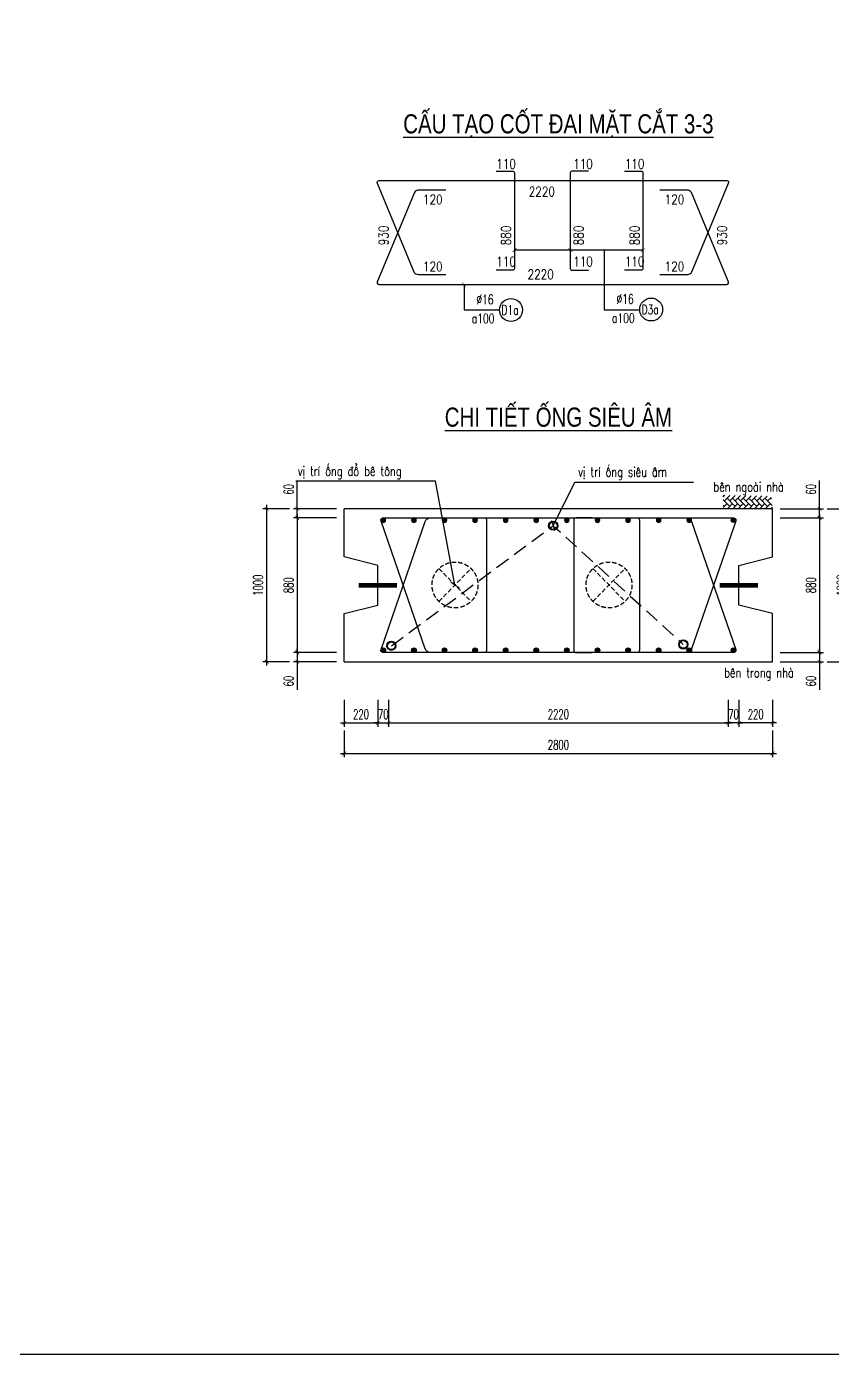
# Model space of a CAD drawing. Header units: millimetres. Extents: x -143483 to 1166745, y -1448440 to -1202244.
# Drawn here: x 113476 to 134549, y -1443081 to -1408353 of the extents above; entities that cross this region are included whole.
import ezdxf
from ezdxf.enums import TextEntityAlignment as Align

# ---------------------------------------------------------------- set-up
doc = ezdxf.new("R2010")
doc.units = ezdxf.units.MM
doc.header["$LTSCALE"] = 30
doc.header["$PDMODE"] = 3
doc.linetypes.add('DASHED', pattern=[19.05, 12.7, -6.35])
doc.layers.get('0').update_dxf_attribs({"lineweight": 9})
doc.layers.get('Defpoints').update_dxf_attribs({"lineweight": 9})
for name, color, linetype in [('ccu11-Cotthep', 9, 'Continuous'), ('ccu11-Dim', 8, 'Continuous'), ('ccu11-Hatch', 8, 'Continuous'), ('ccu11-Manh', 8, 'Continuous'), ('ccu11-Text', 31, 'Continuous'), ('ccu11-Thay', 7, 'Continuous'), ('ccu11-Thep', 4, 'Continuous'), ('ccu11-Thep doc', 4, 'Continuous'), ('ccu11-Thepdai', 6, 'Continuous')]:
    doc.layers.add(name, color=color, linetype=linetype)
doc.layers.add('ccu11-Khuat', color=9, linetype='DASHED', lineweight=30)
doc.styles.add('ccu11-dim', font='vnsimli.shx', dxfattribs={"width": 0.65, "bigfont": 'bigfont.shx'})
doc.styles.add('ccu11-VnAvH-B', font='VHAVANB.TTF')
doc.styles.add('ccu11-vnsimli', font='vnsimli.shx', dxfattribs={"width": 0.8, "bigfont": 'vns.shx'})
doc.styles.add('ccu11-vnsimple', font='vnsimple.shx', dxfattribs={"bigfont": 'bigfont.shx'})
doc.styles.add('ccu11_simli', font='vnsimli.shx', dxfattribs={"width": 0.8})
doc.dimstyles.new('ccu11-100', dxfattribs={"dimscale": 100, "dimtxt": 2.5, "dimasz": 1, "dimexe": 1, "dimexo": 2, "dimgap": 1, "dimtad": 1, "dimdec": 0, "dimdsep": 46, "dimtxsty": 'ccu11-dim', "dimblk": 'ARCHTICK', "dimcen": -1, "dimdle": 1, "dimclrd": 256, "dimclre": 256, "dimclrt": 3, "dimadec": 0, "dimazin": 2, "dimtfac": 0.1, "dimtdec": 0, "dimtmove": 0, "dimatfit": 1, "dimldrblk": 'ARCHTICK', "dimfxl": 0, "dimtvp": 0.833333, "dimtolj": 1, "dimtzin": 12, "dimarcsym": 0})
doc.dimstyles.new('ccu11-100x4', dxfattribs={"dimscale": 100, "dimtxt": 2.5, "dimasz": 1, "dimexe": 1, "dimexo": 2, "dimgap": 1, "dimtad": 1, "dimdec": 0, "dimlfac": 0.25, "dimdsep": 46, "dimtxsty": 'ccu11-dim', "dimblk": 'ARCHTICK', "dimcen": -1, "dimdle": 1, "dimclrd": 256, "dimclre": 256, "dimclrt": 3, "dimadec": 0, "dimazin": 2, "dimtfac": 0.1, "dimtdec": 0, "dimtmove": 0, "dimatfit": 1, "dimldrblk": 'ARCHTICK', "dimfxl": 0, "dimtvp": 0.833333, "dimtolj": 1, "dimtzin": 12, "dimarcsym": 0})

# ---------------------------------------------------------------- blocks, each defined once
blk = doc.blocks.new('MCT')
at = {"ltscale": 0.005}
for p, q in [((-0.49, 0), (0.49, 0)), ((0.35, -0.35), (-0.35, 0.35)), ((-0.35, -0.35), (0.35, 0.35)), ((0, -0.49), (0, 0.49))]:
    blk.add_line(p, q, dxfattribs=at)
blk.add_circle((0, 0), 0.492, dxfattribs=at)
blk = doc.blocks.new('*U3572')
at = {"layer": 'ccu11-Thep doc', "xscale": -121.9200000001001, "yscale": 121.9200000001001, "zscale": 121.92, "rotation": 270}
blk.add_blockref('MCT', (0, 0), dxfattribs=at)
blk = doc.blocks.new('*U3573')
at = {"layer": 'ccu11-Thep doc', "color": 0, "linetype": 'ByBlock', "lineweight": -2, "transparency": 16777216}
for p in [(0, 0), (800, 0), (1600, 0), (2400, 0), (3200, 0), (4000, 0), (4800, 0), (5600, 0), (6400, 0), (7200, 0), (8000, 0)]:
    blk.add_blockref('*U3572', p, dxfattribs=at)
blk = doc.blocks.new('*U3574')
at = {"layer": 'ccu11-Thep doc', "xscale": -121.9200000001001, "yscale": 121.9200000001001, "zscale": 121.92, "rotation": 270}
blk.add_blockref('MCT', (0, 0), dxfattribs=at)
blk = doc.blocks.new('*U3575')
at = {"layer": 'ccu11-Thep doc', "color": 0, "linetype": 'ByBlock', "lineweight": -2, "transparency": 16777216}
for p in [(0, 0), (800, 0), (1600, 0), (2400, 0), (3200, 0), (4000, 0), (4800, 0), (5600, 0), (6400, 0), (7200, 0), (8000, 0)]:
    blk.add_blockref('*U3574', p, dxfattribs=at)
blk = doc.blocks.new('_ARCHTICK')
at = {"color": 0, "linetype": 'ByBlock', "const_width": 0.15}
blk.add_lwpolyline([(-0.5, -0.5), (0.5, 0.5)], dxfattribs=at)
blk = doc.blocks.new('*D3642')
at = {"layer": 'ccu11-Dim', "linetype": 'ByBlock', "lineweight": -2, "ltscale": 30, "transparency": 16777216}
for p, q in [((132103, -1425964), (132103, -1426664)), ((132983, -1425964), (132983, -1426664)), ((133083, -1426564), (132003, -1426564))]:
    blk.add_line(p, q, dxfattribs=at)
at = {"layer": 'Defpoints', "color": 0, "linetype": 'ByBlock', "ltscale": 30, "transparency": 16777216}
for p in [(132103, -1425764), (132983, -1425764), (132103, -1426564)]:
    blk.add_point(p, dxfattribs=at)
at = {"layer": 'ccu11-Dim', "linetype": 'ByBlock', "lineweight": -2, "ltscale": 30, "transparency": 16777216, "xscale": 100, "yscale": 100, "zscale": 100, "rotation": 180}
blk.add_blockref('_ARCHTICK', (132103, -1426564), dxfattribs=at)
at = {"layer": 'ccu11-Dim', "linetype": 'ByBlock', "lineweight": -2, "ltscale": 30, "transparency": 16777216, "xscale": 100, "yscale": 100, "zscale": 100}
blk.add_blockref('_ARCHTICK', (132983, -1426564), dxfattribs=at)
at = {"layer": 'ccu11-Dim', "color": 3, "linetype": 'ByBlock', "ltscale": 30, "transparency": 16777216, "insert": (132543, -1426339), "char_height": 250, "attachment_point": 5, "style": 'ccu11-dim'}
blk.add_mtext('\\A1;220', dxfattribs=at)
blk = doc.blocks.new('*D3643')
at = {"layer": 'ccu11-Dim', "linetype": 'ByBlock', "lineweight": -2, "ltscale": 30, "transparency": 16777216}
for p, q in [((121783, -1426764), (121783, -1427464)), ((132983, -1426764), (132983, -1427464)), ((121683, -1427364), (133083, -1427364))]:
    blk.add_line(p, q, dxfattribs=at)
at = {"layer": 'Defpoints', "color": 0, "linetype": 'ByBlock', "ltscale": 30, "transparency": 16777216}
for p in [(121783, -1426564), (132983, -1426564), (132983, -1427364)]:
    blk.add_point(p, dxfattribs=at)
at = {"layer": 'ccu11-Dim', "linetype": 'ByBlock', "lineweight": -2, "ltscale": 30, "transparency": 16777216, "xscale": 100, "yscale": 100, "zscale": 100, "rotation": 180}
blk.add_blockref('_ARCHTICK', (121783, -1427364), dxfattribs=at)
at = {"layer": 'ccu11-Dim', "linetype": 'ByBlock', "lineweight": -2, "ltscale": 30, "transparency": 16777216, "xscale": 100, "yscale": 100, "zscale": 100}
blk.add_blockref('_ARCHTICK', (132983, -1427364), dxfattribs=at)
at = {"layer": 'ccu11-Dim', "color": 3, "linetype": 'ByBlock', "ltscale": 30, "transparency": 16777216, "insert": (127383, -1427139), "char_height": 250, "attachment_point": 5, "style": 'ccu11-dim'}
blk.add_mtext('\\A1;2800', dxfattribs=at)
blk = doc.blocks.new('*D3644')
at = {"layer": 'ccu11-Dim', "linetype": 'ByBlock', "lineweight": -2, "ltscale": 30, "transparency": 16777216}
for p, q in [((131823, -1425964), (131823, -1426664)), ((132103, -1425964), (132103, -1426664)), ((131823, -1426564), (131723, -1426564)), ((132103, -1426564), (131823, -1426564)), ((132103, -1426564), (132203, -1426564))]:
    blk.add_line(p, q, dxfattribs=at)
at = {"layer": 'Defpoints', "color": 0, "linetype": 'ByBlock', "ltscale": 30, "transparency": 16777216}
for p in [(131823, -1425764), (132103, -1425764), (131823, -1426564)]:
    blk.add_point(p, dxfattribs=at)
at = {"layer": 'ccu11-Dim', "linetype": 'ByBlock', "lineweight": -2, "ltscale": 30, "transparency": 16777216, "xscale": 100, "yscale": 100, "zscale": 100}
blk.add_blockref('_ARCHTICK', (131823, -1426564), dxfattribs=at)
at = {"layer": 'ccu11-Dim', "linetype": 'ByBlock', "lineweight": -2, "ltscale": 30, "transparency": 16777216, "xscale": 100, "yscale": 100, "zscale": 100, "rotation": 180}
blk.add_blockref('_ARCHTICK', (132103, -1426564), dxfattribs=at)
at = {"layer": 'ccu11-Dim', "color": 3, "linetype": 'ByBlock', "ltscale": 30, "transparency": 16777216, "insert": (131963, -1426339), "char_height": 250, "attachment_point": 5, "style": 'ccu11-dim'}
blk.add_mtext('\\A1;70', dxfattribs=at)
blk = doc.blocks.new('*D3645')
at = {"layer": 'ccu11-Dim', "linetype": 'ByBlock', "lineweight": -2, "ltscale": 30, "transparency": 16777216}
for p, q in [((134211, -1420964), (134211, -1420224)), ((133183, -1420964), (134311, -1420964)), ((134211, -1421204), (134211, -1420964)), ((133183, -1421204), (134311, -1421204)), ((134211, -1421204), (134211, -1421304))]:
    blk.add_line(p, q, dxfattribs=at)
at = {"layer": 'Defpoints', "color": 0, "linetype": 'ByBlock', "ltscale": 30, "transparency": 16777216}
for p in [(132983, -1420964), (132983, -1421204), (134211, -1421204)]:
    blk.add_point(p, dxfattribs=at)
at = {"layer": 'ccu11-Dim', "linetype": 'ByBlock', "lineweight": -2, "ltscale": 30, "transparency": 16777216, "xscale": 100, "yscale": 100, "zscale": 100}
for p, rotation in [((134211, -1420964), 270), ((134211, -1421204), 90)]:
    blk.add_blockref('_ARCHTICK', p, dxfattribs=dict(at, rotation=rotation))
at = {"layer": 'ccu11-Dim', "color": 3, "linetype": 'ByBlock', "ltscale": 30, "transparency": 16777216, "insert": (133986, -1420456), "char_height": 250, "attachment_point": 5, "rotation": 90, "style": 'ccu11-dim'}
blk.add_mtext('\\A1;60', dxfattribs=at)
blk = doc.blocks.new('*D3646')
at = {"layer": 'ccu11-Dim', "linetype": 'ByBlock', "lineweight": -2, "ltscale": 30, "transparency": 16777216}
for p, q in [((133183, -1421204), (134311, -1421204)), ((134211, -1421104), (134211, -1424824)), ((133183, -1424724), (134311, -1424724))]:
    blk.add_line(p, q, dxfattribs=at)
at = {"layer": 'Defpoints', "color": 0, "linetype": 'ByBlock', "ltscale": 30, "transparency": 16777216}
for p in [(132983, -1421204), (132983, -1424724), (134211, -1424724)]:
    blk.add_point(p, dxfattribs=at)
at = {"layer": 'ccu11-Dim', "linetype": 'ByBlock', "lineweight": -2, "ltscale": 30, "transparency": 16777216, "xscale": 100, "yscale": 100, "zscale": 100}
for p, rotation in [((134211, -1421204), 90), ((134211, -1424724), 270)]:
    blk.add_blockref('_ARCHTICK', p, dxfattribs=dict(at, rotation=rotation))
at = {"layer": 'ccu11-Dim', "color": 3, "linetype": 'ByBlock', "ltscale": 30, "transparency": 16777216, "insert": (133986, -1422964), "char_height": 250, "attachment_point": 5, "rotation": 90, "style": 'ccu11-dim'}
blk.add_mtext('\\A1;880', dxfattribs=at)
blk = doc.blocks.new('*D3647')
at = {"layer": 'ccu11-Dim', "linetype": 'ByBlock', "lineweight": -2, "ltscale": 30, "transparency": 16777216}
for p, q in [((133183, -1424724), (134311, -1424724)), ((134211, -1424724), (134211, -1424624)), ((134211, -1424724), (134211, -1424964)), ((133183, -1424964), (134311, -1424964)), ((134211, -1424964), (134211, -1425703))]:
    blk.add_line(p, q, dxfattribs=at)
at = {"layer": 'Defpoints', "color": 0, "linetype": 'ByBlock', "ltscale": 30, "transparency": 16777216}
for p in [(132983, -1424724), (134211, -1424724), (132983, -1424964)]:
    blk.add_point(p, dxfattribs=at)
at = {"layer": 'ccu11-Dim', "linetype": 'ByBlock', "lineweight": -2, "ltscale": 30, "transparency": 16777216, "xscale": 100, "yscale": 100, "zscale": 100}
for p, rotation in [((134211, -1424724), 270), ((134211, -1424964), 90)]:
    blk.add_blockref('_ARCHTICK', p, dxfattribs=dict(at, rotation=rotation))
at = {"layer": 'ccu11-Dim', "color": 3, "linetype": 'ByBlock', "ltscale": 30, "transparency": 16777216, "insert": (133986, -1425472), "char_height": 250, "attachment_point": 5, "rotation": 90, "style": 'ccu11-dim'}
blk.add_mtext('\\A1;60', dxfattribs=at)
blk = doc.blocks.new('*D3648')
at = {"layer": 'ccu11-Dim', "linetype": 'ByBlock', "lineweight": -2, "ltscale": 30, "transparency": 16777216}
for p, q in [((134411, -1420964), (135111, -1420964)), ((135011, -1420864), (135011, -1425064)), ((134411, -1424964), (135111, -1424964))]:
    blk.add_line(p, q, dxfattribs=at)
at = {"layer": 'Defpoints', "color": 0, "linetype": 'ByBlock', "ltscale": 30, "transparency": 16777216}
for p in [(134211, -1420964), (134211, -1424964), (135011, -1424964)]:
    blk.add_point(p, dxfattribs=at)
at = {"layer": 'ccu11-Dim', "linetype": 'ByBlock', "lineweight": -2, "ltscale": 30, "transparency": 16777216, "xscale": 100, "yscale": 100, "zscale": 100}
for p, rotation in [((135011, -1420964), 90), ((135011, -1424964), 270)]:
    blk.add_blockref('_ARCHTICK', p, dxfattribs=dict(at, rotation=rotation))
at = {"layer": 'ccu11-Dim', "color": 3, "linetype": 'ByBlock', "ltscale": 30, "transparency": 16777216, "insert": (134786, -1422964), "char_height": 250, "attachment_point": 5, "rotation": 90, "style": 'ccu11-dim'}
blk.add_mtext('\\A1;1000', dxfattribs=at)
blk = doc.blocks.new('*D3704')
at = {"layer": 'ccu11-Dim', "linetype": 'ByBlock', "lineweight": -2, "ltscale": 30, "transparency": 16777216}
for p, q in [((122943, -1425964), (122943, -1426664)), ((131823, -1425964), (131823, -1426664)), ((122843, -1426564), (131923, -1426564))]:
    blk.add_line(p, q, dxfattribs=at)
at = {"layer": 'Defpoints', "color": 0, "linetype": 'ByBlock', "ltscale": 30, "transparency": 16777216}
for p in [(122943, -1425764), (131823, -1425764), (131823, -1426564)]:
    blk.add_point(p, dxfattribs=at)
at = {"layer": 'ccu11-Dim', "linetype": 'ByBlock', "lineweight": -2, "ltscale": 30, "transparency": 16777216, "xscale": 100, "yscale": 100, "zscale": 100, "rotation": 180}
blk.add_blockref('_ARCHTICK', (122943, -1426564), dxfattribs=at)
at = {"layer": 'ccu11-Dim', "linetype": 'ByBlock', "lineweight": -2, "ltscale": 30, "transparency": 16777216, "xscale": 100, "yscale": 100, "zscale": 100}
blk.add_blockref('_ARCHTICK', (131823, -1426564), dxfattribs=at)
at = {"layer": 'ccu11-Dim', "color": 3, "linetype": 'ByBlock', "ltscale": 30, "transparency": 16777216, "insert": (127383, -1426339), "char_height": 250, "attachment_point": 5, "style": 'ccu11-dim'}
blk.add_mtext('\\A1;2220', dxfattribs=at)
blk = doc.blocks.new('*D3705')
at = {"layer": 'ccu11-Dim', "linetype": 'ByBlock', "lineweight": -2, "ltscale": 30, "transparency": 16777216}
for p, q in [((121783, -1425964), (121783, -1426664)), ((122663, -1425964), (122663, -1426664)), ((121683, -1426564), (122763, -1426564))]:
    blk.add_line(p, q, dxfattribs=at)
at = {"layer": 'Defpoints', "color": 0, "linetype": 'ByBlock', "ltscale": 30, "transparency": 16777216}
for p in [(121783, -1425764), (122663, -1425764), (122663, -1426564)]:
    blk.add_point(p, dxfattribs=at)
at = {"layer": 'ccu11-Dim', "linetype": 'ByBlock', "lineweight": -2, "ltscale": 30, "transparency": 16777216, "xscale": 100, "yscale": 100, "zscale": 100, "rotation": 180}
blk.add_blockref('_ARCHTICK', (121783, -1426564), dxfattribs=at)
at = {"layer": 'ccu11-Dim', "linetype": 'ByBlock', "lineweight": -2, "ltscale": 30, "transparency": 16777216, "xscale": 100, "yscale": 100, "zscale": 100}
blk.add_blockref('_ARCHTICK', (122663, -1426564), dxfattribs=at)
at = {"layer": 'ccu11-Dim', "color": 3, "linetype": 'ByBlock', "ltscale": 30, "transparency": 16777216, "insert": (122223, -1426339), "char_height": 250, "attachment_point": 5, "style": 'ccu11-dim'}
blk.add_mtext('\\A1;220', dxfattribs=at)
blk = doc.blocks.new('*D3706')
at = {"layer": 'ccu11-Dim', "linetype": 'ByBlock', "lineweight": -2, "ltscale": 30, "transparency": 16777216}
for p, q in [((122663, -1425964), (122663, -1426664)), ((122943, -1425964), (122943, -1426664)), ((122663, -1426564), (122563, -1426564)), ((122663, -1426564), (122943, -1426564)), ((122943, -1426564), (123043, -1426564))]:
    blk.add_line(p, q, dxfattribs=at)
at = {"layer": 'Defpoints', "color": 0, "linetype": 'ByBlock', "ltscale": 30, "transparency": 16777216}
for p in [(122663, -1425764), (122943, -1425764), (122943, -1426564)]:
    blk.add_point(p, dxfattribs=at)
at = {"layer": 'ccu11-Dim', "linetype": 'ByBlock', "lineweight": -2, "ltscale": 30, "transparency": 16777216, "xscale": 100, "yscale": 100, "zscale": 100}
blk.add_blockref('_ARCHTICK', (122663, -1426564), dxfattribs=at)
at = {"layer": 'ccu11-Dim', "linetype": 'ByBlock', "lineweight": -2, "ltscale": 30, "transparency": 16777216, "xscale": 100, "yscale": 100, "zscale": 100, "rotation": 180}
blk.add_blockref('_ARCHTICK', (122943, -1426564), dxfattribs=at)
at = {"layer": 'ccu11-Dim', "color": 3, "linetype": 'ByBlock', "ltscale": 30, "transparency": 16777216, "insert": (122803, -1426339), "char_height": 250, "attachment_point": 5, "style": 'ccu11-dim'}
blk.add_mtext('\\A1;70', dxfattribs=at)
blk = doc.blocks.new('*D3707')
at = {"layer": 'ccu11-Dim', "linetype": 'ByBlock', "lineweight": -2, "ltscale": 30, "transparency": 16777216}
for p, q in [((120554, -1420964), (120554, -1420224)), ((121583, -1420964), (120454, -1420964)), ((120554, -1421204), (120554, -1420964)), ((121583, -1421204), (120454, -1421204)), ((120554, -1421204), (120554, -1421304))]:
    blk.add_line(p, q, dxfattribs=at)
at = {"layer": 'Defpoints', "color": 0, "linetype": 'ByBlock', "ltscale": 30, "transparency": 16777216}
for p in [(121783, -1420964), (120554, -1421204), (121783, -1421204)]:
    blk.add_point(p, dxfattribs=at)
at = {"layer": 'ccu11-Dim', "linetype": 'ByBlock', "lineweight": -2, "ltscale": 30, "transparency": 16777216, "xscale": 100, "yscale": 100, "zscale": 100}
for p, rotation in [((120554, -1420964), 270), ((120554, -1421204), 90)]:
    blk.add_blockref('_ARCHTICK', p, dxfattribs=dict(at, rotation=rotation))
at = {"layer": 'ccu11-Dim', "color": 3, "linetype": 'ByBlock', "ltscale": 30, "transparency": 16777216, "insert": (120329, -1420456), "char_height": 250, "attachment_point": 5, "rotation": 90, "style": 'ccu11-dim'}
blk.add_mtext('\\A1;60', dxfattribs=at)
blk = doc.blocks.new('*D3708')
at = {"layer": 'ccu11-Dim', "linetype": 'ByBlock', "lineweight": -2, "ltscale": 30, "transparency": 16777216}
for p, q in [((121583, -1421204), (120454, -1421204)), ((120554, -1421104), (120554, -1424824)), ((121583, -1424724), (120454, -1424724))]:
    blk.add_line(p, q, dxfattribs=at)
at = {"layer": 'Defpoints', "color": 0, "linetype": 'ByBlock', "ltscale": 30, "transparency": 16777216}
for p in [(121783, -1421204), (120554, -1424724), (121783, -1424724)]:
    blk.add_point(p, dxfattribs=at)
at = {"layer": 'ccu11-Dim', "linetype": 'ByBlock', "lineweight": -2, "ltscale": 30, "transparency": 16777216, "xscale": 100, "yscale": 100, "zscale": 100}
for p, rotation in [((120554, -1421204), 90), ((120554, -1424724), 270)]:
    blk.add_blockref('_ARCHTICK', p, dxfattribs=dict(at, rotation=rotation))
at = {"layer": 'ccu11-Dim', "color": 3, "linetype": 'ByBlock', "ltscale": 30, "transparency": 16777216, "insert": (120329, -1422964), "char_height": 250, "attachment_point": 5, "rotation": 90, "style": 'ccu11-dim'}
blk.add_mtext('\\A1;880', dxfattribs=at)
blk = doc.blocks.new('*D3709')
at = {"layer": 'ccu11-Dim', "linetype": 'ByBlock', "lineweight": -2, "ltscale": 30, "transparency": 16777216}
for p, q in [((121583, -1424724), (120454, -1424724)), ((120554, -1424724), (120554, -1424624)), ((120554, -1424724), (120554, -1424964)), ((121583, -1424964), (120454, -1424964)), ((120554, -1424964), (120554, -1425703))]:
    blk.add_line(p, q, dxfattribs=at)
at = {"layer": 'Defpoints', "color": 0, "linetype": 'ByBlock', "ltscale": 30, "transparency": 16777216}
for p in [(120554, -1424724), (121783, -1424724), (121783, -1424964)]:
    blk.add_point(p, dxfattribs=at)
at = {"layer": 'ccu11-Dim', "linetype": 'ByBlock', "lineweight": -2, "ltscale": 30, "transparency": 16777216, "xscale": 100, "yscale": 100, "zscale": 100}
for p, rotation in [((120554, -1424724), 270), ((120554, -1424964), 90)]:
    blk.add_blockref('_ARCHTICK', p, dxfattribs=dict(at, rotation=rotation))
at = {"layer": 'ccu11-Dim', "color": 3, "linetype": 'ByBlock', "ltscale": 30, "transparency": 16777216, "insert": (120329, -1425472), "char_height": 250, "attachment_point": 5, "rotation": 90, "style": 'ccu11-dim'}
blk.add_mtext('\\A1;60', dxfattribs=at)
blk = doc.blocks.new('*D3710')
at = {"layer": 'ccu11-Dim', "linetype": 'ByBlock', "lineweight": -2, "ltscale": 30, "transparency": 16777216}
for p, q in [((120354, -1420964), (119654, -1420964)), ((119754, -1420864), (119754, -1425064)), ((120354, -1424964), (119654, -1424964))]:
    blk.add_line(p, q, dxfattribs=at)
at = {"layer": 'Defpoints', "color": 0, "linetype": 'ByBlock', "ltscale": 30, "transparency": 16777216}
for p in [(120554, -1420964), (119754, -1424964), (120554, -1424964)]:
    blk.add_point(p, dxfattribs=at)
at = {"layer": 'ccu11-Dim', "linetype": 'ByBlock', "lineweight": -2, "ltscale": 30, "transparency": 16777216, "xscale": 100, "yscale": 100, "zscale": 100}
for p, rotation in [((119754, -1420964), 90), ((119754, -1424964), 270)]:
    blk.add_blockref('_ARCHTICK', p, dxfattribs=dict(at, rotation=rotation))
at = {"layer": 'ccu11-Dim', "color": 3, "linetype": 'ByBlock', "ltscale": 30, "transparency": 16777216, "insert": (119529, -1422964), "char_height": 250, "attachment_point": 5, "rotation": 90, "style": 'ccu11-dim'}
blk.add_mtext('\\A1;1000', dxfattribs=at)
blk = doc.blocks.new('*D3711')
at = {"layer": 'ccu11-Dim', "linetype": 'ByBlock', "lineweight": -2, "ltscale": 30, "transparency": 16777216}
for p, q in [((122943, -1425964), (122943, -1426664)), ((131823, -1425964), (131823, -1426664)), ((122843, -1426564), (131923, -1426564))]:
    blk.add_line(p, q, dxfattribs=at)
at = {"layer": 'Defpoints', "color": 0, "linetype": 'ByBlock', "ltscale": 30, "transparency": 16777216}
for p in [(122943, -1425764), (131823, -1425764), (131823, -1426564)]:
    blk.add_point(p, dxfattribs=at)
at = {"layer": 'ccu11-Dim', "linetype": 'ByBlock', "lineweight": -2, "ltscale": 30, "transparency": 16777216, "xscale": 100, "yscale": 100, "zscale": 100, "rotation": 180}
blk.add_blockref('_ARCHTICK', (122943, -1426564), dxfattribs=at)
at = {"layer": 'ccu11-Dim', "linetype": 'ByBlock', "lineweight": -2, "ltscale": 30, "transparency": 16777216, "xscale": 100, "yscale": 100, "zscale": 100}
blk.add_blockref('_ARCHTICK', (131823, -1426564), dxfattribs=at)
at = {"layer": 'ccu11-Dim', "color": 3, "linetype": 'ByBlock', "ltscale": 30, "transparency": 16777216, "insert": (127383, -1426339), "char_height": 250, "attachment_point": 5, "style": 'ccu11-dim'}
blk.add_mtext('\\A1;2220', dxfattribs=at)
blk = doc.blocks.new('*D3712')
at = {"layer": 'ccu11-Dim', "linetype": 'ByBlock', "lineweight": -2, "ltscale": 30, "transparency": 16777216}
for p, q in [((121783, -1425964), (121783, -1426664)), ((122663, -1425964), (122663, -1426664)), ((121683, -1426564), (122763, -1426564))]:
    blk.add_line(p, q, dxfattribs=at)
at = {"layer": 'Defpoints', "color": 0, "linetype": 'ByBlock', "ltscale": 30, "transparency": 16777216}
for p in [(121783, -1425764), (122663, -1425764), (122663, -1426564)]:
    blk.add_point(p, dxfattribs=at)
at = {"layer": 'ccu11-Dim', "linetype": 'ByBlock', "lineweight": -2, "ltscale": 30, "transparency": 16777216, "xscale": 100, "yscale": 100, "zscale": 100, "rotation": 180}
blk.add_blockref('_ARCHTICK', (121783, -1426564), dxfattribs=at)
at = {"layer": 'ccu11-Dim', "linetype": 'ByBlock', "lineweight": -2, "ltscale": 30, "transparency": 16777216, "xscale": 100, "yscale": 100, "zscale": 100}
blk.add_blockref('_ARCHTICK', (122663, -1426564), dxfattribs=at)
at = {"layer": 'ccu11-Dim', "color": 3, "linetype": 'ByBlock', "ltscale": 30, "transparency": 16777216, "insert": (122223, -1426339), "char_height": 250, "attachment_point": 5, "style": 'ccu11-dim'}
blk.add_mtext('\\A1;220', dxfattribs=at)
blk = doc.blocks.new('*D3713')
at = {"layer": 'ccu11-Dim', "linetype": 'ByBlock', "lineweight": -2, "ltscale": 30, "transparency": 16777216}
for p, q in [((122663, -1425964), (122663, -1426664)), ((122943, -1425964), (122943, -1426664)), ((122663, -1426564), (122563, -1426564)), ((122663, -1426564), (122943, -1426564)), ((122943, -1426564), (123043, -1426564))]:
    blk.add_line(p, q, dxfattribs=at)
at = {"layer": 'Defpoints', "color": 0, "linetype": 'ByBlock', "ltscale": 30, "transparency": 16777216}
for p in [(122663, -1425764), (122943, -1425764), (122943, -1426564)]:
    blk.add_point(p, dxfattribs=at)
at = {"layer": 'ccu11-Dim', "linetype": 'ByBlock', "lineweight": -2, "ltscale": 30, "transparency": 16777216, "xscale": 100, "yscale": 100, "zscale": 100}
blk.add_blockref('_ARCHTICK', (122663, -1426564), dxfattribs=at)
at = {"layer": 'ccu11-Dim', "linetype": 'ByBlock', "lineweight": -2, "ltscale": 30, "transparency": 16777216, "xscale": 100, "yscale": 100, "zscale": 100, "rotation": 180}
blk.add_blockref('_ARCHTICK', (122943, -1426564), dxfattribs=at)
at = {"layer": 'ccu11-Dim', "color": 3, "linetype": 'ByBlock', "ltscale": 30, "transparency": 16777216, "insert": (122803, -1426339), "char_height": 250, "attachment_point": 5, "style": 'ccu11-dim'}
blk.add_mtext('\\A1;70', dxfattribs=at)
blk = doc.blocks.new('*D3714')
at = {"layer": 'ccu11-Dim', "linetype": 'ByBlock', "lineweight": -2, "ltscale": 30, "transparency": 16777216}
for p, q in [((120554, -1420964), (120554, -1420224)), ((121583, -1420964), (120454, -1420964)), ((120554, -1421204), (120554, -1420964)), ((121583, -1421204), (120454, -1421204)), ((120554, -1421204), (120554, -1421304))]:
    blk.add_line(p, q, dxfattribs=at)
at = {"layer": 'Defpoints', "color": 0, "linetype": 'ByBlock', "ltscale": 30, "transparency": 16777216}
for p in [(121783, -1420964), (120554, -1421204), (121783, -1421204)]:
    blk.add_point(p, dxfattribs=at)
at = {"layer": 'ccu11-Dim', "linetype": 'ByBlock', "lineweight": -2, "ltscale": 30, "transparency": 16777216, "xscale": 100, "yscale": 100, "zscale": 100}
for p, rotation in [((120554, -1420964), 270), ((120554, -1421204), 90)]:
    blk.add_blockref('_ARCHTICK', p, dxfattribs=dict(at, rotation=rotation))
at = {"layer": 'ccu11-Dim', "color": 3, "linetype": 'ByBlock', "ltscale": 30, "transparency": 16777216, "insert": (120329, -1420456), "char_height": 250, "attachment_point": 5, "rotation": 90, "style": 'ccu11-dim'}
blk.add_mtext('\\A1;60', dxfattribs=at)
blk = doc.blocks.new('*D3715')
at = {"layer": 'ccu11-Dim', "linetype": 'ByBlock', "lineweight": -2, "ltscale": 30, "transparency": 16777216}
for p, q in [((121583, -1421204), (120454, -1421204)), ((120554, -1421104), (120554, -1424824)), ((121583, -1424724), (120454, -1424724))]:
    blk.add_line(p, q, dxfattribs=at)
at = {"layer": 'Defpoints', "color": 0, "linetype": 'ByBlock', "ltscale": 30, "transparency": 16777216}
for p in [(121783, -1421204), (120554, -1424724), (121783, -1424724)]:
    blk.add_point(p, dxfattribs=at)
at = {"layer": 'ccu11-Dim', "linetype": 'ByBlock', "lineweight": -2, "ltscale": 30, "transparency": 16777216, "xscale": 100, "yscale": 100, "zscale": 100}
for p, rotation in [((120554, -1421204), 90), ((120554, -1424724), 270)]:
    blk.add_blockref('_ARCHTICK', p, dxfattribs=dict(at, rotation=rotation))
at = {"layer": 'ccu11-Dim', "color": 3, "linetype": 'ByBlock', "ltscale": 30, "transparency": 16777216, "insert": (120329, -1422964), "char_height": 250, "attachment_point": 5, "rotation": 90, "style": 'ccu11-dim'}
blk.add_mtext('\\A1;880', dxfattribs=at)
blk = doc.blocks.new('*D3716')
at = {"layer": 'ccu11-Dim', "linetype": 'ByBlock', "lineweight": -2, "ltscale": 30, "transparency": 16777216}
for p, q in [((121583, -1424724), (120454, -1424724)), ((120554, -1424724), (120554, -1424624)), ((120554, -1424724), (120554, -1424964)), ((121583, -1424964), (120454, -1424964)), ((120554, -1424964), (120554, -1425703))]:
    blk.add_line(p, q, dxfattribs=at)
at = {"layer": 'Defpoints', "color": 0, "linetype": 'ByBlock', "ltscale": 30, "transparency": 16777216}
for p in [(120554, -1424724), (121783, -1424724), (121783, -1424964)]:
    blk.add_point(p, dxfattribs=at)
at = {"layer": 'ccu11-Dim', "linetype": 'ByBlock', "lineweight": -2, "ltscale": 30, "transparency": 16777216, "xscale": 100, "yscale": 100, "zscale": 100}
for p, rotation in [((120554, -1424724), 270), ((120554, -1424964), 90)]:
    blk.add_blockref('_ARCHTICK', p, dxfattribs=dict(at, rotation=rotation))
at = {"layer": 'ccu11-Dim', "color": 3, "linetype": 'ByBlock', "ltscale": 30, "transparency": 16777216, "insert": (120329, -1425472), "char_height": 250, "attachment_point": 5, "rotation": 90, "style": 'ccu11-dim'}
blk.add_mtext('\\A1;60', dxfattribs=at)
blk = doc.blocks.new('*D3717')
at = {"layer": 'ccu11-Dim', "linetype": 'ByBlock', "lineweight": -2, "ltscale": 30, "transparency": 16777216}
for p, q in [((120354, -1420964), (119654, -1420964)), ((119754, -1420864), (119754, -1425064)), ((120354, -1424964), (119654, -1424964))]:
    blk.add_line(p, q, dxfattribs=at)
at = {"layer": 'Defpoints', "color": 0, "linetype": 'ByBlock', "ltscale": 30, "transparency": 16777216}
for p in [(120554, -1420964), (119754, -1424964), (120554, -1424964)]:
    blk.add_point(p, dxfattribs=at)
at = {"layer": 'ccu11-Dim', "linetype": 'ByBlock', "lineweight": -2, "ltscale": 30, "transparency": 16777216, "xscale": 100, "yscale": 100, "zscale": 100}
for p, rotation in [((119754, -1420964), 90), ((119754, -1424964), 270)]:
    blk.add_blockref('_ARCHTICK', p, dxfattribs=dict(at, rotation=rotation))
at = {"layer": 'ccu11-Dim', "color": 3, "linetype": 'ByBlock', "ltscale": 30, "transparency": 16777216, "insert": (119529, -1422964), "char_height": 250, "attachment_point": 5, "rotation": 90, "style": 'ccu11-dim'}
blk.add_mtext('\\A1;1000', dxfattribs=at)
blk = doc.blocks.new('SHD')
at = {"layer": 'ccu11-Cotthep'}
blk.add_circle((300, 0), 300, dxfattribs=at)
at = {"layer": 'ccu11-Cotthep', "color": 31, "style": 'ccu11_simli', "width": 0.8}
blk.add_attdef('DK', text='', height=250, dxfattribs=at).set_placement((-101, 65), align=Align.BOTTOM_RIGHT)
blk.add_attdef('KH', text='', height=250, dxfattribs=at).set_placement((300, 0), align=Align.MIDDLE)
blk.add_attdef('KC', text='', height=250, dxfattribs=at).set_placement((-101, -142), align=Align.TOP_RIGHT)

msp = doc.modelspace()

# ---------------------------------------------------------------- hatches: boundary and pattern name
at = {"layer": 'ccu11-Hatch', "ltscale": 10}
h = msp.add_hatch(dxfattribs=at)
h.set_pattern_fill('AR-HBONE', color=256, scale=25, angle=270, style=0)
h.set_pattern_definition([(45, (-3130160.2, 355492.25), (141.4213562, 4e-14), [300, -100]), (315, (-3130089.49, 355562.96), (141.4213562, 4e-14), [300, -100])])
h.paths.add_polyline_path([(131690.3, -1420611.22), (131690.3, -1420963.94), (132982.66, -1420963.94), (132939.8, -1420632.64)])

# ---------------------------------------------------------------- linework, layer by layer
at = {"layer": 'ccu11-Khuat', "ltscale": 0.3}
for p, q in [((124260.08, -1422528.23), (125098.31, -1423386.93)), ((124260.08, -1423386.93), (125098.31, -1422528.23)), ((128287.31, -1422528.23), (129125.55, -1423386.93)), ((128287.31, -1423386.93), (129125.55, -1422528.23))]:
    msp.add_line(p, q, dxfattribs=at)
at = {"layer": 'ccu11-Khuat', "flags": 128}
msp.add_lwpolyline([(123014.51, -1424547.04), (127247.18, -1421407.02), (130649.17, -1424513.02)], dxfattribs=at)
at = {"layer": 'ccu11-Khuat', "ltscale": 0.3}
for centre in [(124679.2, -1422957.58), (128706.43, -1422957.58)]:
    msp.add_circle(centre, 600, dxfattribs=at)
at = {"layer": 'ccu11-Thay'}
for p, q in [((132982.66, -1420963.94), (121782.66, -1420963.94)), ((121782.66, -1422223.94), (121782.66, -1420963.94)), ((121782.66, -1422223.94), (121782.66, -1420963.94)), ((132982.66, -1422223.94), (132982.66, -1420963.94)), ((122662.42, -1422443.94), (121782.66, -1422223.94)), ((122662.42, -1422443.94), (121782.66, -1422223.94)), ((122662.42, -1423483.94), (122662.42, -1422443.94)), ((122662.42, -1423483.94), (122662.42, -1422443.94)), ((132102.89, -1422443.94), (132982.66, -1422223.94)), ((132102.89, -1423483.94), (132102.89, -1422443.94)), ((121782.66, -1423703.94), (122662.42, -1423483.94)), ((121782.66, -1423703.94), (122662.42, -1423483.94)), ((132982.66, -1423703.94), (132102.89, -1423483.94)), ((121782.66, -1424963.94), (121782.66, -1423703.94)), ((121782.66, -1424963.94), (121782.66, -1423703.94)), ((132982.66, -1424963.94), (132982.66, -1423703.94)), ((121782.66, -1424963.94), (132982.66, -1424963.94))]:
    msp.add_line(p, q, dxfattribs=at)
msp.add_lwpolyline([(70696.95, -1383610.64), (154796.95, -1383610.64), (154796.95, -1443081.35), (70696.95, -1443081.35)], close=True, dxfattribs=at)
at = {"layer": 'ccu11-Thay', "ltscale": 30}
for centre, radius in [((127247.18, -1421407.02), 120), ((127247.18, -1421407.02), 100), ((123014.51, -1424547.04), 120), ((123014.51, -1424547.04), 100), ((130649.17, -1424513.02), 120), ((130649.17, -1424513.02), 100)]:
    msp.add_circle(centre, radius, dxfattribs=at)
at = {"layer": 'ccu11-Thep', "const_width": 120}
for points in [[(123162.66, -1422963.94), (122162.66, -1422963.94)], [(123162.66, -1422963.94), (122162.66, -1422963.94)], [(131602.66, -1422963.94), (132602.66, -1422963.94)]]:
    msp.add_lwpolyline(points, dxfattribs=at)
at = {"layer": 'ccu11-Thepdai'}
for points in [[(124441.84, -1414844.76), (123721.37, -1414844.76, -0.26628921), (123609.61, -1414780.69), (122656.15, -1412461.18, -0.64209887), (122693.99, -1412378.5), (127238.5, -1412378.5), (131783.01, -1412378.5, -0.64209887), (131820.85, -1412461.18), (130867.4, -1414780.69, -0.26628921), (130755.63, -1414844.76), (130035.17, -1414844.76)], [(124441.84, -1412633.43), (123728.85, -1412633.43, 0.30093739), (123617.09, -1412697.5), (122656.18, -1415014.69, 0.65283078), (122693.01, -1415098.5), (127238.5, -1415098.5), (131783.99, -1415098.5, 0.65283078), (131820.83, -1415014.69), (130859.92, -1412697.5, 0.30093739), (130748.15, -1412633.43), (130035.17, -1412633.43)], [(130034.45, -1421203.94), (130754.92, -1421203.94, -0.23620228), (130866.69, -1421296.69), (132020.57, -1424643.44, -0.5204497), (131964.18, -1424723.94), (127382.66, -1424723.94), (122801.13, -1424723.94, -0.5204497), (122744.74, -1424643.44), (123898.62, -1421296.69, -0.23620228), (124010.39, -1421203.94), (124730.86, -1421203.94)], [(124730.86, -1424723.94), (124010.39, -1424723.94, -0.23620228), (123898.62, -1424631.2), (122744.74, -1421284.44, -0.5204497), (122801.13, -1421203.94), (127382.66, -1421203.94), (131964.18, -1421203.94, -0.5204497), (132020.57, -1421284.44), (130866.69, -1424631.2, -0.23620228), (130754.92, -1424723.94), (130034.45, -1424723.94)], [(125023.34, -1421203.94), (125443.34, -1421203.94, -0.41421356), (125503.34, -1421263.94), (125503.34, -1424663.94, -0.41421356), (125443.34, -1424723.94), (125023.34, -1424723.94)], [(128263.34, -1421203.94), (127843.34, -1421203.94, 0.41421356), (127783.34, -1421263.94), (127783.34, -1424663.94, 0.41421356), (127843.34, -1424723.94), (128263.34, -1424723.94)], [(129023.34, -1421203.94), (129443.34, -1421203.94, -0.41421356), (129503.34, -1421263.94), (129503.34, -1424663.94, -0.41421356), (129443.34, -1424723.94), (129023.34, -1424723.94)]]:
    msp.add_lwpolyline(points, format="xyb", dxfattribs=at)
at = {"layer": 'ccu11-Thepdai', "flags": 128}
for points in [[(125753.35, -1412131.25), (126183.35, -1412131.25, -0.38911631), (126233.35, -1412181.25), (126233.35, -1414626.02), (126233.35, -1414678.31, -0.38911631), (126183.35, -1414728.31), (125753.35, -1414728.31)], [(128173.72, -1412131.25), (127743.72, -1412131.25, 0.38911631), (127693.72, -1412181.25), (127693.72, -1414626.02), (127693.72, -1414678.31, 0.38911631), (127743.72, -1414728.31), (128173.72, -1414728.31)], [(129114.55, -1412131.25), (129544.55, -1412131.25, -0.38911631), (129594.55, -1412181.25), (129594.55, -1414626.02), (129594.55, -1414678.31, -0.38911631), (129544.55, -1414728.31), (129114.55, -1414728.31)]]:
    msp.add_lwpolyline(points, format="xyb", dxfattribs=at)

# ---------------------------------------------------------------- block references
at = {"layer": 'ccu11-Cotthep', "yscale": 100, "zscale": 100, "rotation": 180}
for p, xscale in [((126233.35, -1414201.61), 100), ((127693.72, -1414201.61), -100)]:
    msp.add_blockref('_ARCHTICK', p, dxfattribs=dict(at, xscale=xscale))
at = {"layer": 'ccu11-Cotthep'}
ref = msp.add_blockref('SHD', (125843.6, -1415764.46), dxfattribs=at)
ref.add_attrib('KH', 'D1a', dxfattribs={"color": 31, "height": 250, "style": 'ccu11-vnsimple', "width": 0.7}).set_placement((126118.6, -1415764.46), align=Align.MIDDLE_CENTER)
ref.add_attrib('KC', 'a100', dxfattribs={"color": 31, "height": 250, "style": 'ccu11-vnsimple', "width": 0.7}).set_placement((125415.02, -1415864.46), align=Align.TOP_CENTER)
ref.add_attrib('DK', '`16', dxfattribs={"color": 31, "height": 250, "style": 'ccu11-vnsimple', "width": 0.7}).set_placement((125462.81, -1415689.46), align=Align.BOTTOM_CENTER)
ref = msp.add_blockref('SHD', (129508.41, -1415753.46), dxfattribs=at)
ref.add_attrib('KH', 'D3a', dxfattribs={"color": 31, "height": 250, "style": 'ccu11-vnsimple', "width": 0.7}).set_placement((129783.41, -1415753.46), align=Align.MIDDLE_CENTER)
ref.add_attrib('KC', 'a100', dxfattribs={"color": 31, "height": 250, "style": 'ccu11-vnsimple', "width": 0.7}).set_placement((129079.83, -1415853.46), align=Align.TOP_CENTER)
ref.add_attrib('DK', '`16', dxfattribs={"color": 31, "height": 250, "style": 'ccu11-vnsimple', "width": 0.7}).set_placement((129127.63, -1415678.46), align=Align.BOTTOM_CENTER)
at = {"layer": 'ccu11-Thep doc'}
msp.add_blockref('*U3573', (122804.4, -1421263.94), dxfattribs=at)
at = {"layer": 'ccu11-Thep doc', "xscale": 121.9200000001001, "yscale": 121.9200000001001, "zscale": 121.9200000001001, "rotation": 90.00000000000001}
for p in [(131963.01, -1421263.94), (131963.01, -1424663.94)]:
    msp.add_blockref('MCT', p, dxfattribs=at)
at = {"layer": 'ccu11-Thep doc', "xscale": -1, "rotation": 180}
msp.add_blockref('*U3575', (122804.4, -1424663.94), dxfattribs=at)

# ---------------------------------------------------------------- texts
at = {"layer": 'ccu11-Text', "color": 6, "style": 'ccu11-VnAvH-B', "width": 0.8}
msp.add_text('%%ucÊu t¹o cèt ®ai mÆt c¾t 3-3', height=500, dxfattribs=at).set_placement((127382.66, -1411147.03), align=Align.CENTER)
at = {"layer": 'ccu11-Text', "style": 'ccu11-vnsimli'}
for s, width, p in [('110', 0.8, (125757.71, -1412070.82)), ('110', 0.8, (127769.36, -1412070.82)), ('110', 0.8, (129118.91, -1412070.82)), ('2220', 0.8, (126607.29, -1412793.76)), ('120', 0.8, (123840.41, -1413000.05)), ('120', 0.8, (130160.41, -1413000.05)), ('110', 0.8, (125757.71, -1414625.53)), ('110', 0.8, (127769.36, -1414625.53)), ('110', 0.8, (129118.91, -1414625.53)), ('120', 0.8, (123840.41, -1414753.15)), ('2220', 0.8, (126577.05, -1414959.29)), ('120', 0.8, (130160.41, -1414753.15)), ('vÞ trÝ èng ®æ bª t«ng', 0.75, (120567.73, -1420105.14)), ('vÞ trÝ èng siªu ©m', 0.75, (127899.67, -1420125.08))]:
    msp.add_text(s, height=250, dxfattribs=dict(at, width=width)).set_placement(p)
at = {"layer": 'ccu11-Text', "style": 'ccu11-vnsimli', "width": 0.8}
for s, p in [('930', (122936.6, -1414074.23)), ('880', (126140.66, -1414074.23)), ('880', (128036.4, -1414074.23)), ('880', (129501.86, -1414074.23)), ('930', (131790.4, -1414074.23))]:
    msp.add_text(s, height=250, rotation=90, dxfattribs=at).set_placement(p)
at = {"layer": 'ccu11-Text', "style": 'ccu11-VnAvH-B', "width": 0.8}
msp.add_text('%%Uchi tiÕt èng siªu ©m', height=500, dxfattribs=at).set_placement((127382.66, -1418817.82), align=Align.CENTER)
at = {"layer": 'ccu11-Text', "linetype": 'Continuous', "style": 'ccu11-vnsimli', "width": 0.75}
for s, p in [('bªn ngoµi nhµ', (132355.89, -1420515.8)), ('bªn trong nhµ', (132628.67, -1425375.84))]:
    msp.add_text(s, height=250, dxfattribs=at).set_placement(p, align=Align.CENTER)

# ---------------------------------------------------------------- dimensions: what is measured, and where the dimension line sits
at = {"layer": 'ccu11-Dim', "linetype": 'ByBlock', "ltscale": 30}
for base, p1, p2, angle, picture, middle in [((120554.26, -1421203.94), (121782.66, -1420963.94), (121782.66, -1421203.94), 90, '*D3707', (120554.26, -1420455.96)), ((120554.26, -1421203.94), (121782.66, -1420963.94), (121782.66, -1421203.94), 90, '*D3714', (120554.26, -1420455.96)), ((134211.05, -1421203.94), (132982.66, -1420963.94), (132982.66, -1421203.94), 90, '*D3645', (134211.05, -1420455.96)), ((120554.26, -1424723.94), (121782.66, -1424963.94), (121782.66, -1424723.94), 270, '*D3709', (120554.26, -1425471.93)), ((120554.26, -1424723.94), (121782.66, -1424963.94), (121782.66, -1424723.94), 270, '*D3716', (120554.26, -1425471.93)), ((134211.05, -1424723.94), (132982.66, -1424963.94), (132982.66, -1424723.94), 270, '*D3647', (134211.05, -1425471.93))]:
    dim = msp.add_linear_dim(base=base, p1=p1, p2=p2, angle=angle, dimstyle='ccu11-100x4', dxfattribs=at)
    dim.commit()
    dim.dimension.update_dxf_attribs({"geometry": picture, "text_midpoint": middle, "dimtype": 160})
for base, p1, p2, angle, picture, middle in [((119754.26, -1424963.94), (120554.26, -1420963.94), (120554.26, -1424963.94), 90, '*D3710', (119529.26, -1422963.94)), ((119754.26, -1424963.94), (120554.26, -1420963.94), (120554.26, -1424963.94), 90, '*D3717', (119529.26, -1422963.94)), ((135011.05, -1424963.94), (134211.05, -1420963.94), (134211.05, -1424963.94), 90, '*D3648', (134786.05, -1422963.94)), ((122662.66, -1426564.3), (121782.66, -1425764.3), (122662.66, -1425764.3), 180, '*D3705', (122222.66, -1426339.3)), ((122662.66, -1426564.3), (121782.66, -1425764.3), (122662.66, -1425764.3), 180, '*D3712', (122222.66, -1426339.3))]:
    dim = msp.add_linear_dim(base=base, p1=p1, p2=p2, angle=angle, dimstyle='ccu11-100x4', dxfattribs=at)
    dim.commit()
    dim.dimension.update_dxf_attribs({"geometry": picture, "text_midpoint": middle})
for base, p1, p2, angle, override, picture, middle in [((120554.26, -1424723.94), (121782.66, -1421203.94), (121782.66, -1424723.94), 90, {"dimtmove": 1}, '*D3708', (120329.26, -1422963.94)), ((120554.26, -1424723.94), (121782.66, -1421203.94), (121782.66, -1424723.94), 90, {"dimtmove": 1}, '*D3715', (120329.26, -1422963.94)), ((134211.05, -1424723.94), (132982.66, -1421203.94), (132982.66, -1424723.94), 90, {"dimtmove": 1}, '*D3646', (133986.05, -1422963.94)), ((122942.66, -1426564.3), (122662.66, -1425764.3), (122942.66, -1425764.3), 180, {"dimtix": 1}, '*D3706', (122802.66, -1426339.3)), ((122942.66, -1426564.3), (122662.66, -1425764.3), (122942.66, -1425764.3), 180, {"dimtix": 1}, '*D3713', (122802.66, -1426339.3))]:
    dim = msp.add_linear_dim(base=base, p1=p1, p2=p2, angle=angle, dimstyle='ccu11-100x4', override=override, dxfattribs=at)
    dim.commit()
    dim.dimension.update_dxf_attribs({"geometry": picture, "text_midpoint": middle})
for base, p1, p2, picture, middle in [((131822.66, -1426564.3), (122942.66, -1425764.3), (131822.66, -1425764.3), '*D3704', (127382.66, -1426339.3)), ((131822.66, -1426564.3), (122942.66, -1425764.3), (131822.66, -1425764.3), '*D3711', (127382.66, -1426339.3)), ((132102.66, -1426564.3), (132982.66, -1425764.3), (132102.66, -1425764.3), '*D3642', (132542.66, -1426339.3)), ((132982.66, -1427364.3), (121782.66, -1426564.3), (132982.66, -1426564.3), '*D3643', (127382.66, -1427139.3))]:
    dim = msp.add_linear_dim(base=base, p1=p1, p2=p2, dimstyle='ccu11-100x4', dxfattribs=at)
    dim.commit()
    dim.dimension.update_dxf_attribs({"geometry": picture, "text_midpoint": middle})
dim = msp.add_linear_dim(base=(131822.66, -1426564.3), p1=(132102.66, -1425764.3), p2=(131822.66, -1425764.3), dimstyle='ccu11-100x4', override={"dimtix": 1}, dxfattribs=at)
dim.commit()
dim.dimension.update_dxf_attribs({"geometry": '*D3644', "text_midpoint": (131962.66, -1426339.3)})

# ---------------------------------------------------------------- leaders
at = {"layer": 'ccu11-Cotthep', "linetype": 'ByBlock', "ltscale": 30}
for points in [[(129594.55, -1414201.61), (126233.35, -1414201.61)], [(124914.6, -1415098.5), (124914.6, -1415764.46), (125843.6, -1415764.46)]]:
    msp.add_leader(points, dimstyle='ccu11-100x4', dxfattribs=at)
msp.add_leader([(128579.3, -1414201.61), (128579.3, -1415764.46), (129508.41, -1415764.46)], dimstyle='ccu11-100x4', override={"dimldrblk": 'None'}, dxfattribs=at)
at = {"layer": 'ccu11-Manh', "linetype": 'ByBlock'}
for points in [[(124679.2, -1422957.58), (124167.98, -1420245.19), (120513.59, -1420245.19)], [(127247.18, -1421407.02), (127812.8, -1420265.14), (130919.66, -1420265.14)]]:
    msp.add_leader(points, dimstyle='ccu11-100', override={"dimasz": 2, "dimgap": 1, "dimtad": 0}, dxfattribs=at)

doc.saveas('drawing.dxf')
